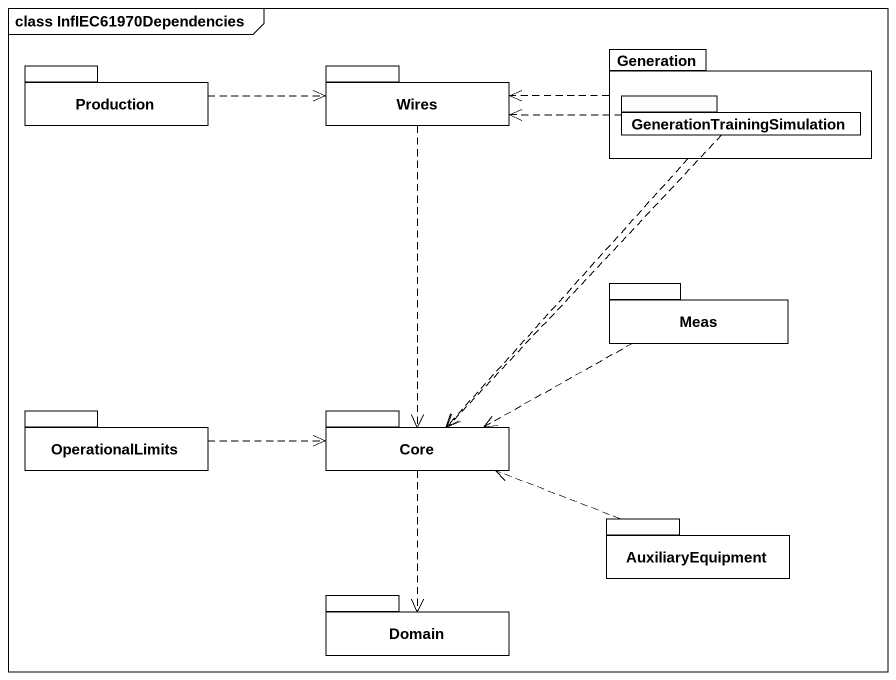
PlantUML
@startuml
mainframe class InfIEC61970Dependencies
package Production {
}
package Wires {
}
package Generation {
  package GenerationTrainingSimulation {
  }
}
package Meas {
}
package OperationalLimits {
}
package Core {
}
package AuxiliaryEquipment {
}
package Domain {
}
Production .right.> Wires
Wires ..> Core
Generation .left.> Wires
Generation ..> Core
GenerationTrainingSimulation .left.> Wires
GenerationTrainingSimulation ..> Core
Meas .left.> Core
OperationalLimits .right.> Core
Core ..> Domain
AuxiliaryEquipment .left.> Core
@enduml
